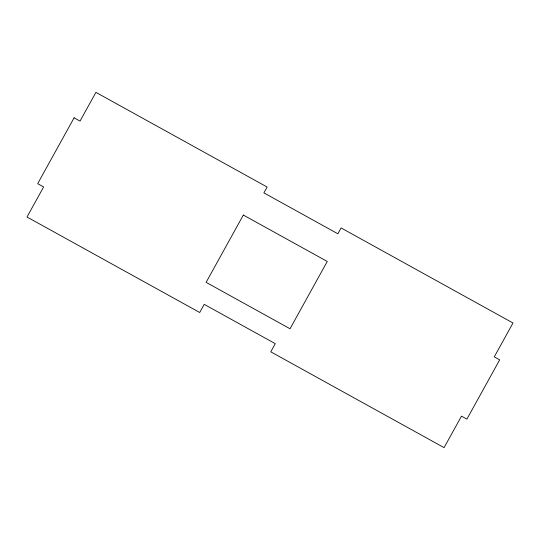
<?xml version="1.0" encoding="UTF-8"?>
<svg xmlns="http://www.w3.org/2000/svg" width="540" height="540" viewBox="0 0 540 540"><rect width="100%" height="100%" fill="white"/><g stroke="black" fill="none" stroke-linecap="round" stroke-linejoin="round"><path stroke-width="0.81" d="M74.095 117.814L37.685 183.668L43.619 186.948L27 217.006L199.712 312.512L204.215 304.364L275.285 343.67L270.783 351.817L444.076 447.64L461.491 416.144L466.898 419.135L499.675 359.863L494.269 356.873L513 322.994L341.091 227.934L337.858 233.779L263.891 192.875L267.125 187.029L95.924 92.36L80.035 121.102L74.095 117.814M243.331 215.055L206.118 282.353L290.041 328.766L327.26 261.468L243.331 215.055"/></g></svg>
